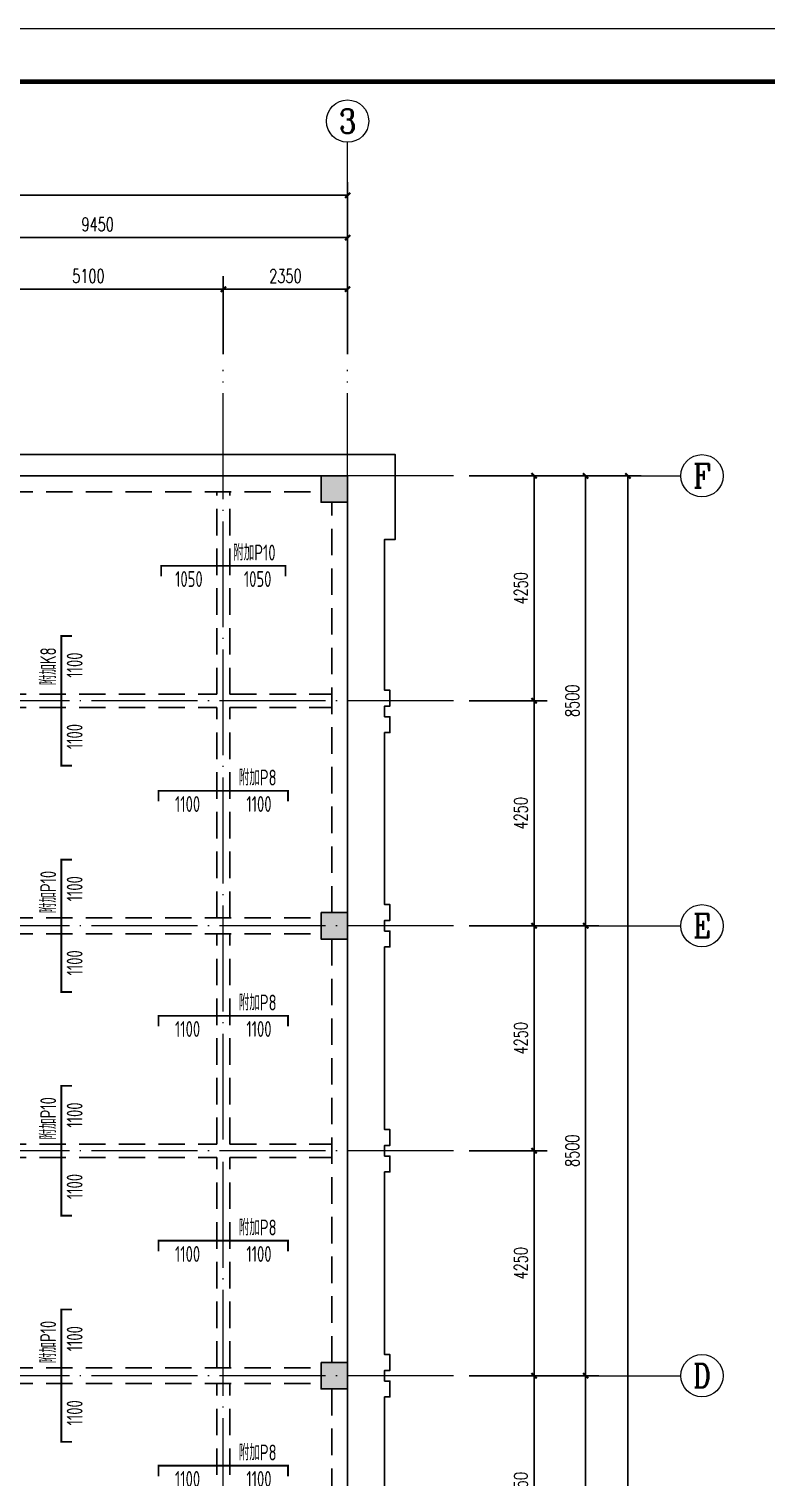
# Model space of a CAD drawing. Extents: x 3968514 to 5230306, y -516551 to -228246.
# Drawn here: x 4877564 to 4891499, y -460335 to -432979 of the extents above; entities that cross this region are included whole.
import ezdxf
from ezdxf.enums import TextEntityAlignment as Align

# ---------------------------------------------------------------- set-up
doc = ezdxf.new("R2010")
doc.units = 0
doc.header["$LTSCALE"] = 1000
doc.header["$MEASUREMENT"] = 0
for name, pattern in [('DASHED', [0.75, 0.5, -0.25]), ('DOTE', [2.42, 2, -0.2, 0.02, -0.2]), ('P_Dash1', [5, 4, -1])]:
    doc.linetypes.add(name, pattern=pattern)
for name, color, linetype, lineweight in [('AXIS', 3, 'Continuous', 15), ('AXIS_TEXT', 7, 'Continuous', 15), ('BEAM', 4, 'Continuous', 25), ('BEAM-DASHED', 4, 'P_Dash1', 25), ('COLUMN-HATCH', 251, 'Continuous', 25), ('DOTE', 1, 'DOTE', 9), ('FLOOR-REIN-UP', 15, 'Continuous', 35), ('FLOOR-REIN-UP-DIM', 142, 'Continuous', 25), ('FLOOR-REIN-UP-TEXT', 7, 'Continuous', 25), ('FRAME', 3, 'Continuous', 18), ('PUB_DIM', 3, 'Continuous', 15)]:
    doc.layers.add(name, color=color, linetype=linetype, lineweight=lineweight)
doc.layers.add('COLUMN', color=9, linetype='Continuous')
doc.styles.add('_TCH_AXIS', font='COMPLEX', dxfattribs={"bigfont": 'GBCBIG'})
doc.styles.add('_TCH_DIM_T3', font='SIMPLEX.shx', dxfattribs={"width": 0.7, "bigfont": 'GBCBIG.shx'})
doc.styles.add('COMPLEX', font='COMPLEX')
doc.styles.add('Pkpmeng', font='Pkpmeng', dxfattribs={"bigfont": 'pkpmchn'})
doc.dimstyles.new('_TCH_ARCH&&100', dxfattribs={"dimtxt": 255, "dimasz": 100, "dimexe": 250, "dimexo": 300, "dimgap": 122.5, "dimtad": 1, "dimdec": 0, "dimzin": 0, "dimdsep": 46, "dimtxsty": '_TCH_DIM_T3', "dimblk": 'ARCHTICK', "dimcen": 0.09, "dimclrt": 7, "dimazin": 2, "dimtfac": 1, "dimtdec": 0, "dimtix": 1, "dimtmove": 2, "dimatfit": 3, "dimfxl": 150, "dimtolj": 1, "dimtzin": 0, "dimarcsym": 0})

# ---------------------------------------------------------------- blocks, each defined once
blk = doc.blocks.new('rfydrtysds')
at = {"layer": 'COLUMN-HATCH'}
for points in [[(5757910, -352340), (5758410, -352340), (5758410, -352840), (5757910, -352840)], [(5757910, -360590), (5758410, -360590), (5758410, -361090), (5757910, -361090)], [(5757910, -369090), (5758410, -369090), (5758410, -369590), (5757910, -369590)]]:
    blk.add_hatch(color=256, dxfattribs=at).paths.add_polyline_path(points, flags=0)
at = {"elevation": 0}
blk.add_lwpolyline([(5740510, -351940), (5759310, -351940), (5759310, -353540), (5759110, -353540), (5759110, -356390), (5759210, -356390), (5759210, -356690), (5759110, -356690), (5759110, -356890), (5759210, -356890), (5759210, -357190), (5759110, -357190), (5759110, -360440), (5759210, -360440), (5759210, -360740), (5759110, -360740), (5759110, -360940), (5759210, -360940), (5759210, -361240), (5759110, -361240), (5759110, -364690), (5759210, -364690), (5759210, -364990), (5759110, -364990), (5759110, -365190), (5759210, -365190), (5759210, -365490), (5759110, -365490), (5759110, -368940), (5759210, -368940), (5759210, -369240), (5759110, -369240), (5759110, -369440), (5759210, -369440), (5759210, -369740), (5759110, -369740), (5759110, -373190)], dxfattribs=at)
at = {"layer": 'BEAM'}
for p, q in [((5748960, -352340), (5757910, -352340)), ((5758410, -360590), (5758410, -352840)), ((5758410, -369090), (5758410, -361090)), ((5758410, -377590), (5758410, -369590))]:
    blk.add_line(p, q, dxfattribs=at)
at = {"layer": 'BEAM-DASHED', "linetype": 'DASHED'}
for p, q in [((5748960, -352640), (5757910, -352640)), ((5755935, -356465), (5755935, -352640)), ((5756185, -356465), (5756185, -352640)), ((5758110, -360590), (5758110, -352840)), ((5751085, -356465), (5755935, -356465)), ((5756185, -356465), (5758110, -356465)), ((5751085, -356715), (5755935, -356715)), ((5755935, -360690), (5755935, -356715)), ((5756185, -356715), (5758110, -356715)), ((5756185, -360690), (5756185, -356715)), ((5748960, -360690), (5757910, -360690)), ((5748960, -360990), (5757910, -360990)), ((5755935, -364965), (5755935, -360990)), ((5756185, -364965), (5756185, -360990)), ((5758110, -369090), (5758110, -361090)), ((5751085, -364965), (5755935, -364965)), ((5756185, -364965), (5758110, -364965)), ((5751085, -365215), (5755935, -365215)), ((5755935, -369190), (5755935, -365215)), ((5756185, -365215), (5758110, -365215)), ((5756185, -369190), (5756185, -365215)), ((5748960, -369190), (5757910, -369190)), ((5748960, -369490), (5757910, -369490)), ((5755935, -373465), (5755935, -369490)), ((5756185, -373465), (5756185, -369490)), ((5758110, -377590), (5758110, -369590))]:
    blk.add_line(p, q, dxfattribs=at)
at = {"layer": 'COLUMN'}
for points in [[(5757910, -352340), (5758410, -352340), (5758410, -352840), (5757910, -352840), (5757910, -352340)], [(5757910, -360590), (5758410, -360590), (5758410, -361090), (5757910, -361090), (5757910, -360590)], [(5757910, -369090), (5758410, -369090), (5758410, -369590), (5757910, -369590), (5757910, -369090)]]:
    blk.add_lwpolyline(points, dxfattribs=at)
blk = doc.blocks.new('fgtdrtgsdfs')
at = {"layer": 'FLOOR-REIN-UP', "linetype": 'Continuous', "ltscale": 0.001, "const_width": 35}
for points in [[(86553, 45022), (86553, 45222), (88903, 45222), (88903, 45022)], [(84868, 41447), (84668, 41447), (84668, 43897), (84868, 43897)], [(86503, 40772), (86503, 40972), (88953, 40972), (88953, 40772)], [(84868, 37172), (84668, 37172), (84668, 39672), (84868, 39672)], [(86503, 36522), (86503, 36722), (88953, 36722), (88953, 36522)], [(84868, 32947), (84668, 32947), (84668, 35397), (84868, 35397)], [(86503, 32272), (86503, 32472), (88953, 32472), (88953, 32272)], [(84868, 28672), (84668, 28672), (84668, 31172), (84868, 31172)], [(86503, 28022), (86503, 28222), (88953, 28222), (88953, 28022)]]:
    blk.add_lwpolyline(points, dxfattribs=at)
at = {"layer": 'FLOOR-REIN-UP-DIM', "style": 'Pkpmeng', "width": 0.7}
for s, p in [('1050', (87078, 44972)), ('1050', (88378, 44972)), ('1100', (87053, 40722)), ('1100', (88403, 40722)), ('1100', (87053, 36472)), ('1100', (88403, 36472)), ('1100', (87053, 32222)), ('1100', (88403, 32222)), ('1100', (87053, 27972)), ('1100', (88403, 27972))]:
    blk.add_text(s, height=300, dxfattribs=at).set_placement(p, align=Align.MIDDLE_CENTER)
for p in [(84918, 43347), (84918, 41997), (84918, 39122), (84918, 37722), (84918, 34847), (84918, 33497), (84918, 30622), (84918, 29222)]:
    blk.add_text('1100', height=300, rotation=90, dxfattribs=at).set_placement(p, align=Align.MIDDLE_CENTER)
at = {"layer": 'FLOOR-REIN-UP-TEXT', "style": 'Pkpmeng', "width": 0.7}
for s, p in [('附加P10', (87915, 45472)), ('附加P8', (88021, 41222)), ('附加P8', (88021, 36972)), ('附加P8', (88021, 32722)), ('附加P8', (88021, 28472))]:
    blk.add_text(s, height=300, dxfattribs=at).set_placement(p, align=Align.MIDDLE_LEFT)
for s, p in [('附加K8', (84418, 42965)), ('附加P10', (84418, 38659)), ('附加P10', (84418, 34384)), ('附加P10', (84418, 30159))]:
    blk.add_text(s, height=300, rotation=90, dxfattribs=at).set_placement(p, align=Align.MIDDLE_LEFT)
blk = doc.blocks.new('A$C0B803521')
at = {"layer": 'FRAME', "lineweight": 18}
blk.add_line((-15943, 93652), (-100043, 93652), dxfattribs=at)
at = {"layer": 'FRAME', "lineweight": 140}
blk.add_line((-16943, 92652), (-97543, 92652), dxfattribs=at)
blk = doc.blocks.new('_AXISO')
blk.add_circle((0, 0), 0.5)
at = {"layer": 'AXIS_TEXT', "style": 'COMPLEX', "width": 1.041667}
blk.add_attdef('A', text='', height=0.56, dxfattribs=at).set_placement((-0.25, -0.28), (0.25, -0.28), align=Align.FIT)
blk = doc.blocks.new('_ArchTick')
at = {"color": 0, "linetype": 'ByBlock', "const_width": 0.4}
blk.add_lwpolyline([(-0.5, -0.5), (0.5, 0.5)], dxfattribs=at)
blk = doc.blocks.new('*D1344')
at = {"layer": 'AXIS', "color": 0, "lineweight": -2, "transparency": 16777216}
for p, q in [((0, 2300), (0, 5550)), ((17000, 2300), (17000, 5550)), ((0, 5300), (17000, 5300))]:
    blk.add_line(p, q, dxfattribs=at)
at = {"layer": 'Defpoints', "color": 0, "transparency": 16777216}
for p in [(17000, 5300), (0, 2000), (17000, 2000)]:
    blk.add_point(p, dxfattribs=at)
at = {"layer": 'AXIS', "color": 0, "lineweight": -2, "transparency": 16777216, "xscale": 100, "yscale": 100, "zscale": 100, "rotation": 180}
blk.add_blockref('_ArchTick', (0, 5300), dxfattribs=at)
at = {"layer": 'AXIS', "color": 0, "lineweight": -2, "transparency": 16777216, "xscale": 100, "yscale": 100, "zscale": 100}
blk.add_blockref('_ArchTick', (17000, 5300), dxfattribs=at)
at = {"layer": 'AXIS', "color": 7, "transparency": 16777216, "insert": (8500, 5550), "char_height": 255, "attachment_point": 5, "style": '_TCH_DIM_T3'}
blk.add_mtext('\\A1;17000', dxfattribs=at)
blk = doc.blocks.new('*D1346')
at = {"layer": 'AXIS', "color": 0, "lineweight": -2, "transparency": 16777216}
for p, q in [((7550, 2300), (7550, 4750)), ((17000, 2300), (17000, 4750)), ((7550, 4500), (17000, 4500))]:
    blk.add_line(p, q, dxfattribs=at)
at = {"layer": 'Defpoints', "color": 0, "transparency": 16777216}
for p in [(17000, 4500), (7550, 2000), (17000, 2000)]:
    blk.add_point(p, dxfattribs=at)
at = {"layer": 'AXIS', "color": 0, "lineweight": -2, "transparency": 16777216, "xscale": 100, "yscale": 100, "zscale": 100, "rotation": 180}
blk.add_blockref('_ArchTick', (7550, 4500), dxfattribs=at)
at = {"layer": 'AXIS', "color": 0, "lineweight": -2, "transparency": 16777216, "xscale": 100, "yscale": 100, "zscale": 100}
blk.add_blockref('_ArchTick', (17000, 4500), dxfattribs=at)
at = {"layer": 'AXIS', "color": 7, "transparency": 16777216, "insert": (12275, 4750), "char_height": 255, "attachment_point": 5, "style": '_TCH_DIM_T3'}
blk.add_mtext('\\A1;9450', dxfattribs=at)
blk = doc.blocks.new('*D1347')
at = {"layer": 'AXIS', "color": 0, "lineweight": -2, "transparency": 16777216}
for p, q in [((19300, 0), (22550, 0)), ((22300, -42000), (22300, 0)), ((19300, -42000), (22550, -42000))]:
    blk.add_line(p, q, dxfattribs=at)
at = {"layer": 'Defpoints', "color": 0, "transparency": 16777216}
for p in [(19000, 0), (22300, 0), (19000, -42000)]:
    blk.add_point(p, dxfattribs=at)
at = {"layer": 'AXIS', "color": 0, "lineweight": -2, "transparency": 16777216, "xscale": 100, "yscale": 100, "zscale": 100}
for p, rotation in [((22300, 0), 90), ((22300, -42000), 270)]:
    blk.add_blockref('_ArchTick', p, dxfattribs=dict(at, rotation=rotation))
at = {"layer": 'AXIS', "color": 7, "transparency": 16777216, "insert": (22050, -21000), "char_height": 255, "attachment_point": 5, "rotation": 90, "style": '_TCH_DIM_T3'}
blk.add_mtext('\\A1;42000', dxfattribs=at)
blk = doc.blocks.new('*D1350')
at = {"layer": 'AXIS', "color": 0, "lineweight": -2, "transparency": 16777216}
for p, q in [((19300, -17000), (21750, -17000)), ((21500, -25500), (21500, -17000)), ((19300, -25500), (21750, -25500))]:
    blk.add_line(p, q, dxfattribs=at)
at = {"layer": 'Defpoints', "color": 0, "transparency": 16777216}
for p in [(19000, -17000), (21500, -17000), (19000, -25500)]:
    blk.add_point(p, dxfattribs=at)
at = {"layer": 'AXIS', "color": 0, "lineweight": -2, "transparency": 16777216, "xscale": 100, "yscale": 100, "zscale": 100}
for p, rotation in [((21500, -17000), 90), ((21500, -25500), 270)]:
    blk.add_blockref('_ArchTick', p, dxfattribs=dict(at, rotation=rotation))
at = {"layer": 'AXIS', "color": 7, "transparency": 16777216, "insert": (21250, -21250), "char_height": 255, "attachment_point": 5, "rotation": 90, "style": '_TCH_DIM_T3'}
blk.add_mtext('\\A1;8500', dxfattribs=at)
blk = doc.blocks.new('*D1351')
at = {"layer": 'AXIS', "color": 0, "lineweight": -2, "transparency": 16777216}
for p, q in [((19300, -8500), (21750, -8500)), ((21500, -17000), (21500, -8500)), ((19300, -17000), (21750, -17000))]:
    blk.add_line(p, q, dxfattribs=at)
at = {"layer": 'Defpoints', "color": 0, "transparency": 16777216}
for p in [(19000, -8500), (21500, -8500), (19000, -17000)]:
    blk.add_point(p, dxfattribs=at)
at = {"layer": 'AXIS', "color": 0, "lineweight": -2, "transparency": 16777216, "xscale": 100, "yscale": 100, "zscale": 100}
for p, rotation in [((21500, -8500), 90), ((21500, -17000), 270)]:
    blk.add_blockref('_ArchTick', p, dxfattribs=dict(at, rotation=rotation))
at = {"layer": 'AXIS', "color": 7, "transparency": 16777216, "insert": (21250, -12750), "char_height": 255, "attachment_point": 5, "rotation": 90, "style": '_TCH_DIM_T3'}
blk.add_mtext('\\A1;8500', dxfattribs=at)
blk = doc.blocks.new('*D1352')
at = {"layer": 'AXIS', "color": 0, "lineweight": -2, "transparency": 16777216}
for p, q in [((19300, 0), (21750, 0)), ((21500, -8500), (21500, 0)), ((19300, -8500), (21750, -8500))]:
    blk.add_line(p, q, dxfattribs=at)
at = {"layer": 'Defpoints', "color": 0, "transparency": 16777216}
for p in [(19000, 0), (21500, 0), (19000, -8500)]:
    blk.add_point(p, dxfattribs=at)
at = {"layer": 'AXIS', "color": 0, "lineweight": -2, "transparency": 16777216, "xscale": 100, "yscale": 100, "zscale": 100}
for p, rotation in [((21500, 0), 90), ((21500, -8500), 270)]:
    blk.add_blockref('_ArchTick', p, dxfattribs=dict(at, rotation=rotation))
at = {"layer": 'AXIS', "color": 7, "transparency": 16777216, "insert": (21250, -4250), "char_height": 255, "attachment_point": 5, "rotation": 90, "style": '_TCH_DIM_T3'}
blk.add_mtext('\\A1;8500', dxfattribs=at)
blk = doc.blocks.new('*D1084')
at = {"layer": 'Defpoints', "color": 0, "transparency": 16777216}
for p in [(4885588, -458421), (4887113, -458421), (4885588, -462671)]:
    blk.add_point(p, dxfattribs=at)
at = {"layer": 'PUB_DIM', "color": 0, "lineweight": -2, "transparency": 16777216}
for p, q in [((4885888, -458421), (4887363, -458421)), ((4887113, -462671), (4887113, -458421)), ((4885888, -462671), (4887363, -462671))]:
    blk.add_line(p, q, dxfattribs=at)
at = {"layer": 'PUB_DIM', "color": 0, "lineweight": -2, "transparency": 16777216, "xscale": 100, "yscale": 100, "zscale": 100}
for p, rotation in [((4887113, -458421), 90), ((4887113, -462671), 270)]:
    blk.add_blockref('_ArchTick', p, dxfattribs=dict(at, rotation=rotation))
at = {"layer": 'PUB_DIM', "color": 7, "transparency": 16777216, "insert": (4886863, -460546), "char_height": 255, "attachment_point": 5, "rotation": 90, "style": '_TCH_DIM_T3'}
blk.add_mtext('\\A1;4250', dxfattribs=at)
blk = doc.blocks.new('*D1085')
at = {"layer": 'Defpoints', "color": 0, "transparency": 16777216}
for p in [(4885588, -454171), (4887113, -454171), (4885588, -458421)]:
    blk.add_point(p, dxfattribs=at)
at = {"layer": 'PUB_DIM', "color": 0, "lineweight": -2, "transparency": 16777216}
for p, q in [((4885888, -454171), (4887363, -454171)), ((4887113, -458421), (4887113, -454171)), ((4885888, -458421), (4887363, -458421))]:
    blk.add_line(p, q, dxfattribs=at)
at = {"layer": 'PUB_DIM', "color": 0, "lineweight": -2, "transparency": 16777216, "xscale": 100, "yscale": 100, "zscale": 100}
for p, rotation in [((4887113, -454171), 90), ((4887113, -458421), 270)]:
    blk.add_blockref('_ArchTick', p, dxfattribs=dict(at, rotation=rotation))
at = {"layer": 'PUB_DIM', "color": 7, "transparency": 16777216, "insert": (4886863, -456296), "char_height": 255, "attachment_point": 5, "rotation": 90, "style": '_TCH_DIM_T3'}
blk.add_mtext('\\A1;4250', dxfattribs=at)
blk = doc.blocks.new('*D1086')
at = {"layer": 'Defpoints', "color": 0, "transparency": 16777216}
for p in [(4885588, -449921), (4887113, -449921), (4885588, -454171)]:
    blk.add_point(p, dxfattribs=at)
at = {"layer": 'PUB_DIM', "color": 0, "lineweight": -2, "transparency": 16777216}
for p, q in [((4885888, -449921), (4887363, -449921)), ((4887113, -454171), (4887113, -449921)), ((4885888, -454171), (4887363, -454171))]:
    blk.add_line(p, q, dxfattribs=at)
at = {"layer": 'PUB_DIM', "color": 0, "lineweight": -2, "transparency": 16777216, "xscale": 100, "yscale": 100, "zscale": 100}
for p, rotation in [((4887113, -449921), 90), ((4887113, -454171), 270)]:
    blk.add_blockref('_ArchTick', p, dxfattribs=dict(at, rotation=rotation))
at = {"layer": 'PUB_DIM', "color": 7, "transparency": 16777216, "insert": (4886863, -452046), "char_height": 255, "attachment_point": 5, "rotation": 90, "style": '_TCH_DIM_T3'}
blk.add_mtext('\\A1;4250', dxfattribs=at)
blk = doc.blocks.new('*D1087')
at = {"layer": 'Defpoints', "color": 0, "transparency": 16777216}
for p in [(4885588, -445671), (4887113, -445671), (4885588, -449921)]:
    blk.add_point(p, dxfattribs=at)
at = {"layer": 'PUB_DIM', "color": 0, "lineweight": -2, "transparency": 16777216}
for p, q in [((4885888, -445671), (4887363, -445671)), ((4887113, -449921), (4887113, -445671)), ((4885888, -449921), (4887363, -449921))]:
    blk.add_line(p, q, dxfattribs=at)
at = {"layer": 'PUB_DIM', "color": 0, "lineweight": -2, "transparency": 16777216, "xscale": 100, "yscale": 100, "zscale": 100}
for p, rotation in [((4887113, -445671), 90), ((4887113, -449921), 270)]:
    blk.add_blockref('_ArchTick', p, dxfattribs=dict(at, rotation=rotation))
at = {"layer": 'PUB_DIM', "color": 7, "transparency": 16777216, "insert": (4886863, -447796), "char_height": 255, "attachment_point": 5, "rotation": 90, "style": '_TCH_DIM_T3'}
blk.add_mtext('\\A1;4250', dxfattribs=at)
blk = doc.blocks.new('*D1088')
at = {"layer": 'Defpoints', "color": 0, "transparency": 16777216}
for p in [(4885588, -441421), (4887113, -441421), (4885588, -445671)]:
    blk.add_point(p, dxfattribs=at)
at = {"layer": 'PUB_DIM', "color": 0, "lineweight": -2, "transparency": 16777216}
for p, q in [((4885888, -441421), (4887363, -441421)), ((4887113, -445671), (4887113, -441421)), ((4885888, -445671), (4887363, -445671))]:
    blk.add_line(p, q, dxfattribs=at)
at = {"layer": 'PUB_DIM', "color": 0, "lineweight": -2, "transparency": 16777216, "xscale": 100, "yscale": 100, "zscale": 100}
for p, rotation in [((4887113, -441421), 90), ((4887113, -445671), 270)]:
    blk.add_blockref('_ArchTick', p, dxfattribs=dict(at, rotation=rotation))
at = {"layer": 'PUB_DIM', "color": 7, "transparency": 16777216, "insert": (4886863, -443546), "char_height": 255, "attachment_point": 5, "rotation": 90, "style": '_TCH_DIM_T3'}
blk.add_mtext('\\A1;4250', dxfattribs=at)
blk = doc.blocks.new('*D1092')
at = {"layer": 'Defpoints', "color": 0, "transparency": 16777216}
for p in [(4881238, -437896), (4876138, -439421), (4881238, -439421)]:
    blk.add_point(p, dxfattribs=at)
at = {"layer": 'PUB_DIM', "color": 0, "lineweight": -2, "transparency": 16777216}
for p, q in [((4876138, -439121), (4876138, -437646)), ((4881238, -439121), (4881238, -437646)), ((4876138, -437896), (4881238, -437896))]:
    blk.add_line(p, q, dxfattribs=at)
at = {"layer": 'PUB_DIM', "color": 0, "lineweight": -2, "transparency": 16777216, "xscale": 100, "yscale": 100, "zscale": 100, "rotation": 180}
blk.add_blockref('_ArchTick', (4876138, -437896), dxfattribs=at)
at = {"layer": 'PUB_DIM', "color": 0, "lineweight": -2, "transparency": 16777216, "xscale": 100, "yscale": 100, "zscale": 100}
blk.add_blockref('_ArchTick', (4881238, -437896), dxfattribs=at)
at = {"layer": 'PUB_DIM', "color": 7, "transparency": 16777216, "insert": (4878688, -437646), "char_height": 255, "attachment_point": 5, "style": '_TCH_DIM_T3'}
blk.add_mtext('\\A1;5100', dxfattribs=at)
blk = doc.blocks.new('*D1093')
at = {"layer": 'Defpoints', "color": 0, "transparency": 16777216}
for p in [(4883588, -437896), (4881238, -439421), (4883588, -439421)]:
    blk.add_point(p, dxfattribs=at)
at = {"layer": 'PUB_DIM', "color": 0, "lineweight": -2, "transparency": 16777216}
for p, q in [((4881238, -439121), (4881238, -437646)), ((4883588, -439121), (4883588, -437646)), ((4881238, -437896), (4883588, -437896))]:
    blk.add_line(p, q, dxfattribs=at)
at = {"layer": 'PUB_DIM', "color": 0, "lineweight": -2, "transparency": 16777216, "xscale": 100, "yscale": 100, "zscale": 100, "rotation": 180}
blk.add_blockref('_ArchTick', (4881238, -437896), dxfattribs=at)
at = {"layer": 'PUB_DIM', "color": 0, "lineweight": -2, "transparency": 16777216, "xscale": 100, "yscale": 100, "zscale": 100}
blk.add_blockref('_ArchTick', (4883588, -437896), dxfattribs=at)
at = {"layer": 'PUB_DIM', "color": 7, "transparency": 16777216, "insert": (4882413, -437646), "char_height": 255, "attachment_point": 5, "style": '_TCH_DIM_T3'}
blk.add_mtext('\\A1;2350', dxfattribs=at)
blk = doc.blocks.new('A$Cbcbeac01')
at = {"layer": 'AXIS'}
for p, q in [((17000, 2300), (17000, 6300)), ((19300, 0), (23300, 0)), ((19300, -8500), (23300, -8500)), ((19300, -17000), (23300, -17000))]:
    blk.add_line(p, q, dxfattribs=at)
at = {"layer": 'DOTE'}
for p, q in [((17000, -44000), (17000, 2000)), ((19000, 0), (-2000, 0)), ((19000, -8500), (-2000, -8500)), ((19000, -17000), (-2000, -17000))]:
    blk.add_line(p, q, dxfattribs=at)
at = {"layer": 'AXIS'}
ref = blk.add_blockref('_AXISO', (17000, 6700), dxfattribs=dict(at, xscale=800, yscale=800, zscale=800))
ref.add_attrib('A', '3', dxfattribs={"layer": 'AXIS_TEXT', "height": 453.8, "style": '_TCH_AXIS', "width": 1.084746}).set_placement((16835.9, 6473.1), (17164.1, 6473.1), align=Align.FIT)
ref = blk.add_blockref('_AXISO', (23700, 0), dxfattribs=dict(at, xscale=800, yscale=800, zscale=800))
ref.add_attrib('A', 'F', dxfattribs={"layer": 'AXIS_TEXT', "height": 448.3, "style": '_TCH_AXIS', "width": 0.982456}).set_placement((23532.2, -224.2), (23867.8, -224.2), align=Align.FIT)
ref = blk.add_blockref('_AXISO', (23700, -8500), dxfattribs=dict(at, xscale=800, yscale=800, zscale=800))
ref.add_attrib('A', 'E', dxfattribs={"layer": 'AXIS_TEXT', "height": 448.3, "style": '_TCH_AXIS', "width": 0.982456}).set_placement((23532.2, -8724.2), (23867.8, -8724.2), align=Align.FIT)
ref = blk.add_blockref('_AXISO', (23700, -17000), dxfattribs=dict(at, xscale=800, yscale=800, zscale=800))
ref.add_attrib('A', 'D', dxfattribs={"layer": 'AXIS_TEXT', "height": 448.3, "style": '_TCH_AXIS', "width": 0.924665}).set_placement((23532.2, -17224.2), (23867.8, -17224.2), align=Align.FIT)
for p1, p2, distance, picture, middle in [((0, 2000), (17000, 2000), 3300, '*D1344', (8500, 5550)), ((7550, 2000), (17000, 2000), 2500, '*D1346', (12275, 4750)), ((19000, -42000), (19000, 0), -3300, '*D1347', (22050, -21000)), ((19000, -8500), (19000, 0), -2500, '*D1352', (21250, -4250)), ((19000, -17000), (19000, -8500), -2500, '*D1351', (21250, -12750)), ((19000, -25500), (19000, -17000), -2500, '*D1350', (21250, -21250))]:
    dim = blk.add_aligned_dim(p1=p1, p2=p2, distance=distance, dimstyle='_TCH_ARCH&&100', dxfattribs=at)
    dim.commit()
    dim.dimension.update_dxf_attribs({"geometry": picture, "text_midpoint": middle})

msp = doc.modelspace()

# ---------------------------------------------------------------- linework, layer by layer
at = {"layer": 'DOTE'}
for p, q in [((4881238.07665, -485420.60786, -0.30417), (4881238.07665, -439420.60786, -0.30417)), ((4885588.07665, -445670.60786, -0.30417), (4873888.07665, -445670.60786, -0.30417)), ((4885588.07665, -454170.60786, -0.30417), (4864588.07665, -454170.60786, -0.30417))]:
    msp.add_line(p, q, dxfattribs=at)

# ---------------------------------------------------------------- block references
for name, p in [('A$C0B803521', (4953097.22863, -526631.20711)), ('A$Cbcbeac01', (4866588.07657, -441420.60786, -0.30417)), ('rfydrtysds', (-874821.5504, -89080.63617, -0.30417)), ('fgtdrtgsdfs', (4793509.86863, -488342.65829, -0.30417))]:
    msp.add_blockref(name, p)

# ---------------------------------------------------------------- dimensions: what is measured, and where the dimension line sits
at = {"layer": 'PUB_DIM'}
for p1, p2, distance, picture, middle in [((4876138.07665, -439420.60786), (4881238.07665, -439420.60786), 1525, '*D1092', (4878688.07665, -437645.60786)), ((4881238.07665, -439420.60786), (4883588.07657, -439420.60786), 1525, '*D1093', (4882413.07661, -437645.60786)), ((4885588.07665, -445670.60786), (4885588.07657, -441420.60786), -1525.00005, '*D1088', (4886863.07663, -443545.60786)), ((4885588.07674, -449920.60789), (4885588.07665, -445670.60786), -1525.00005, '*D1087', (4886863.07671, -447795.60787)), ((4885588.07682, -454170.60786), (4885588.07674, -449920.60789), -1525.00005, '*D1086', (4886863.07679, -452045.60787)), ((4885588.0769, -458420.60786), (4885588.07682, -454170.60786), -1525.00005, '*D1085', (4886863.07687, -456295.60786)), ((4885588.07698, -462670.60786), (4885588.0769, -458420.60786), -1525.00005, '*D1084', (4886863.07695, -460545.60786))]:
    dim = msp.add_aligned_dim(p1=p1, p2=p2, distance=distance, dimstyle='_TCH_ARCH&&100', dxfattribs=at)
    dim.commit()
    dim.dimension.update_dxf_attribs({"geometry": picture, "text_midpoint": middle})

doc.saveas('drawing.dxf')
